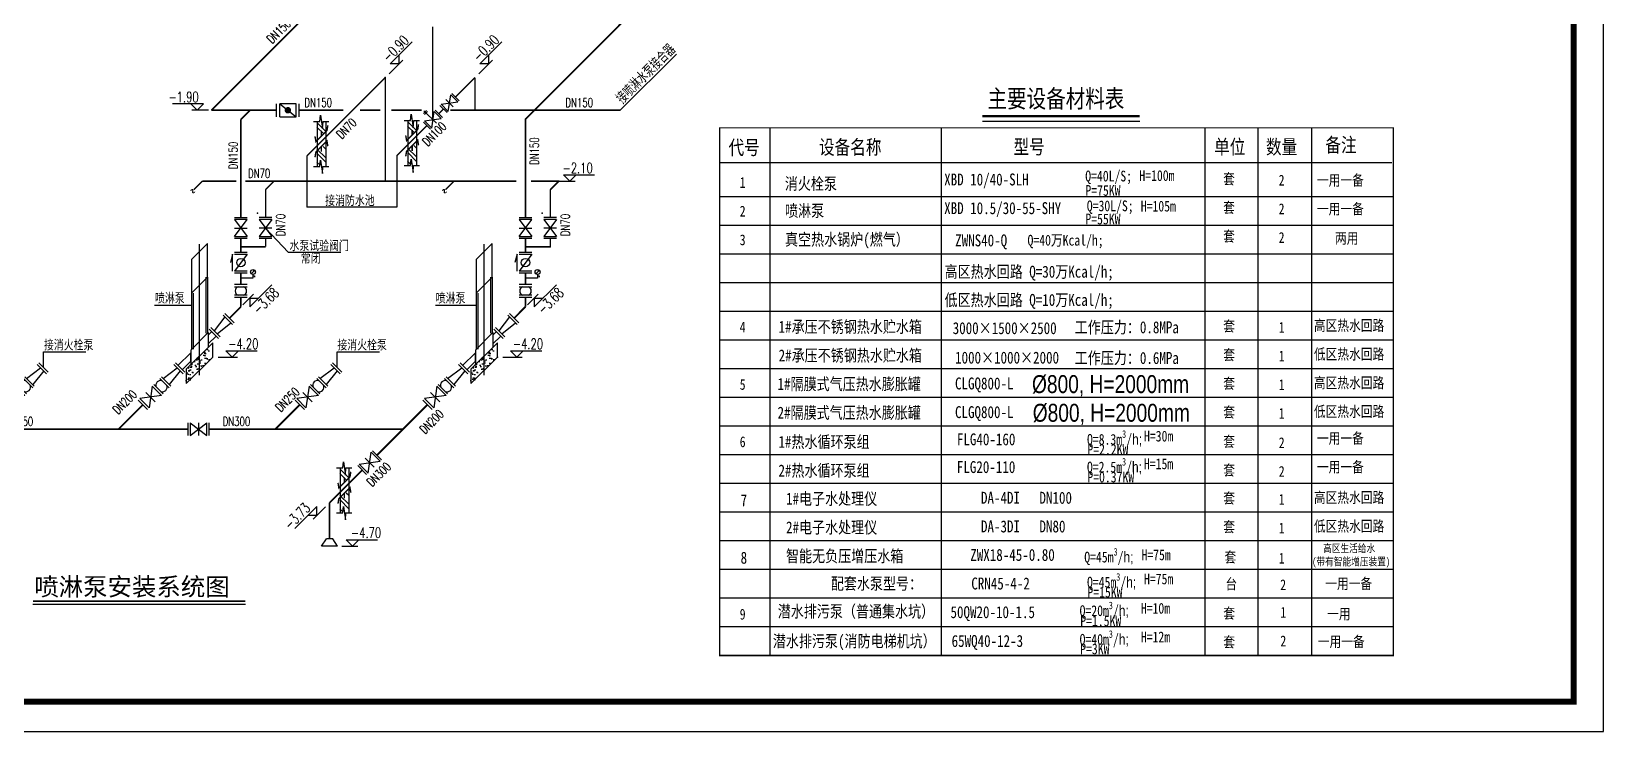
# Model space of a CAD drawing. Extents: x -1920 to 40080, y 2127 to 31827.
# Drawn here: x 13751 to 40080, y 2127 to 13847 of the extents above; entities that cross this region are included whole.
import ezdxf

# ---------------------------------------------------------------- set-up
doc = ezdxf.new("R2010")
doc.units = 0
doc.header["$LTSCALE"] = 1000
for name, pattern in [('ACAD_ISO04W100', [30.5, 24, -3, 0.5, -3]), ('ACAD_ISO05W100', [33, 24, -3, 0, -3, 0, -3]), ('CONTINOUS', [0])]:
    doc.linetypes.add(name, pattern=pattern)
for name, color, linetype in [('0STXT标注', 3, 'Continuous'), ('0SX消火栓', 1, 'ACAD_ISO04W100'), ('0标高', 3, 'Continuous'), ('0管径', 2, 'Continuous'), ('0附件', 2, 'Continuous'), ('CXHS', 6, 'ACAD_ISO04W100'), ('CZP', 30, 'ACAD_ISO05W100'), ('FM', 60, 'Continuous'), ('YT', 3, 'Continuous'), ('建-图框', 4, 'Continuous'), ('普消', 6, 'Continuous'), ('标注', 3, 'Continuous'), ('辅助', 7, 'Continuous')]:
    doc.layers.add(name, color=color, linetype=linetype)
doc.styles.add('BZ', font='romant.shx', dxfattribs={"width": 0.7, "bigfont": 'hztxt.shx'})
doc.styles.add('ROMANT', font='romant.shx', dxfattribs={"width": 0.7, "height": 300})
doc.styles.add('TYDXXD', font='sltxt.shx', dxfattribs={"width": 0.8, "bigfont": 'hztxt.shx'})
doc.styles.add('XJ', font='simhei.ttf', dxfattribs={"width": 0.8})
doc.styles.add('大小相等', font='sltxt.shx', dxfattribs={"width": 0.8, "bigfont": 'hztxt.shx'})
doc.styles.add('黑体', font='simhei.ttf')

# ---------------------------------------------------------------- blocks, each defined once
blk = doc.blocks.new('B5')
at = {"layer": 'FM'}
for p, q in [((-6, -1.5), (-6, 1.5)), ((-5.5, 1.5), (-5.5, -1.5)), ((-5.49, 0.56), (-1.5, 1)), ((-1.5, -1.5), (-1.5, 1.5)), ((-1, 1.5), (-1, -1.5)), ((1, -1.5), (1, 1.5)), ((1.5, -1.5), (1.5, 1.5)), ((1.5, 1.5), (5.5, -1.5)), ((1.5, -1.5), (5.5, 1.5)), ((5.5, 1.5), (5.5, -1.5)), ((6, -1.5), (6, 1.5)), ((-1.5, -1), (-5.49, -0.44))]:
    blk.add_line(p, q, dxfattribs=at)
for centre, start, end in [((0, 0.31), 18.9005, 161.0974), ((0, -0.31), 198.9005, 341.0974)]:
    blk.add_arc(centre, 1.06, start, end, dxfattribs=at)
blk = doc.blocks.new('A$C701E7569')
at = {"layer": '辅助', "color": 9}
for p, q in [((0, 697), (86, 697)), ((47, 697), (47, 93)), ((164, 563), (47, 680)), ((86, 697), (93, 780)), ((93, 780), (120, 601)), ((120, 601), (127, 697)), ((127, 697), (204, 697)), ((165, 697), (165, 96)), ((136, 532), (46, 622)), ((148, 544), (64, 461)), ((164, 210), (46, 328)), ((165, 150), (47, 268)), ((148, 403), (64, 319)), ((164, 328), (130, 361)), ((0, 96), (86, 96)), ((87, 110), (46, 151)), ((86, 96), (93, 179)), ((93, 179), (119, 0)), ((119, 0), (126, 96)), ((126, 96), (204, 96))]:
    blk.add_line(p, q, dxfattribs=at)
at = {"layer": '辅助', "const_width": 19}
for points in [[(20, 497), (32, 428), (180, 576), (192, 645)], [(20, 218), (32, 287), (180, 435), (192, 366)], [(106, 502), (106, 572)], [(106, 291), (106, 361)]]:
    blk.add_lwpolyline(points, dxfattribs=at)

msp = doc.modelspace()

# ---------------------------------------------------------------- hatches: boundary and pattern name
at = {"layer": 'YT'}
h = msp.add_hatch(dxfattribs=at)
h.set_pattern_fill('AR-CONC', color=9, scale=24, style=0)
h.set_pattern_definition([(50, (-269369.97, -469076), (172.142444, -15.060512), [18, -198]), (355, (-269369.97, -469076), (-33.30032, 180.52611), [14.4, -158.4]), (100.4514, (-269355.62, -469077.26), (138.84225, 165.46549), [15.297646, -168.274107]), (46.1842, (-269369.97, -469028), (256.13785, -39.72456), [27, -297]), (96.6356, (-269348.62, -469031.31), (224.31905, 233.78829), [22.94647, -252.41112]), (351.1842, (-269369.97, -469028), (224.31887, 233.78846), [21.6, -237.6]), (21, (-269345.97, -469040), (143.257693, -96.628534), [18, -198]), (326, (-269345.97, -469040), (58.39568, 174.03601), [14.4, -158.4]), (71.4514, (-269334.03, -469048.06), (201.65343, 77.40732), [15.297646, -168.274107]), (37.5, (-269369.97, -469076.004), (2.918365, 79.894525), [0, -156.48, 0, -160.8, 0, -159]), (7.5, (-269369.97, -469076.004), (63.136689, 94.658811), [0, -91.68, 0, -152.88, 0, -60.6]), (327.5, (-269423.49, -469076.004), (128.117385, -5.413169), [0, -60, 0, -187.2, 0, -248.4]), (317.5, (-269447.49, -469076), (139.96468, 24.025196), [0, -78, 0, -124.32, 0, -176.4])])
h.paths.add_polyline_path([(16344.6, 7954), (16786.8, 8396.1), (16786.8, 8635.8), (16344.6, 8193.7)])
h = msp.add_hatch(dxfattribs=at)
h.set_pattern_fill('AR-CONC', color=9, scale=24, style=0)
h.set_pattern_definition([(50, (-264602.94, -469076), (172.142444, -15.060512), [18, -198]), (355, (-264602.94, -469076), (-33.30032, 180.52611), [14.4, -158.4]), (100.4514, (-264588.59, -469077.26), (138.84225, 165.46549), [15.297646, -168.274107]), (46.1842, (-264602.94, -469028), (256.13785, -39.72456), [27, -297]), (96.6356, (-264581.6, -469031.31), (224.31905, 233.78829), [22.94647, -252.41112]), (351.1842, (-264602.94, -469028), (224.31887, 233.78846), [21.6, -237.6]), (21, (-264578.94, -469040), (143.257693, -96.628534), [18, -198]), (326, (-264578.94, -469040), (58.39568, 174.03601), [14.4, -158.4]), (71.4514, (-264567, -469048.06), (201.65343, 77.40732), [15.297646, -168.274107]), (37.5, (-264602.935, -469076.004), (2.918365, 79.894525), [0, -156.48, 0, -160.8, 0, -159]), (7.5, (-264602.935, -469076.004), (63.136689, 94.658811), [0, -91.68, 0, -152.88, 0, -60.6]), (327.5, (-264656.455, -469076.004), (128.117385, -5.413169), [0, -60, 0, -187.2, 0, -248.4]), (317.5, (-264680.46, -469076), (139.96468, 24.025196), [0, -78, 0, -124.32, 0, -176.4])])
h.paths.add_polyline_path([(21111.7, 7954), (21553.8, 8396.1), (21553.8, 8635.8), (21111.7, 8193.7)])

# ---------------------------------------------------------------- linework, layer by layer
at = {"color": 0, "linetype": 'ByBlock'}
for p, q in [((26115.8, 12234.1, 0), (26115.8, 3399, 0)), ((28986.7, 12234.1, 0), (28986.7, 3399, 0)), ((29677.1, 12348, 0), (32311.4, 12348, 0)), ((33403.9, 12234.1, 0), (33403.9, 3399, 0)), ((34290.9, 12234.1, 0), (34290.9, 3399, 0)), ((35190.9, 12234.1, 0), (35190.9, 3399, 0)), ((36560.9, 11079, 0), (25275.8, 11079, 0)), ((36560.9, 10599, 0), (25275.8, 10599, 0)), ((36560.9, 10119, 0), (25275.8, 10119, 0)), ((36560.9, 9639, 0), (25275.8, 9639, 0)), ((36560.9, 9639, 0), (25275.8, 9639, 0)), ((36560.9, 9159, 0), (25275.8, 9159, 0)), ((36560.9, 8679, 0), (25275.8, 8679, 0)), ((36560.9, 8199, 0), (25275.8, 8199, 0)), ((36560.9, 7719, 0), (25275.8, 7719, 0)), ((36560.9, 7239, 0), (25275.8, 7239, 0)), ((36560.9, 6759, 0), (25275.8, 6759, 0)), ((36560.9, 6279, 0), (25275.8, 6279, 0)), ((36560.9, 5799, 0), (25275.8, 5799, 0)), ((36560.9, 5319, 0), (25275.8, 5319, 0)), ((36560.9, 4839, 0), (25275.8, 4839, 0)), ((36560.9, 4359, 0), (25275.8, 4359, 0)), ((36560.9, 4359, 0), (25275.8, 4359, 0)), ((36560.9, 4359, 0), (25275.8, 4359, 0)), ((36560.9, 3879, 0), (25275.8, 3879, 0)), ((36560.9, 3879, 0), (25275.8, 3879, 0)), ((36560.9, 3399), (25275.8, 3399, 0)), ((36560.9, 3399), (25275.8, 3399, 0)), ((36560.9, 3399), (25275.8, 3399, 0))]:
    msp.add_line(p, q, dxfattribs=at)
at = {"color": 3, "linetype": 'ByBlock'}
for p, q in [((17152.9, 10733.1, 0), (17364.6, 10733.2, 0)), ((17152.9, 10697.9, 0), (17364.6, 10415.6, 0)), ((17152.9, 10415.6, 0), (17364.6, 10697.9, 0)), ((17364.6, 10697.9, 0), (17152.9, 10697.9, 0)), ((17152.9, 10556.7, 0), (17364.6, 10556.8, 0)), ((21920, 10733.1, 0), (22131.6, 10733.2, 0)), ((21920, 10697.9, 0), (22131.6, 10415.6, 0)), ((21920, 10415.6, 0), (22131.6, 10697.9, 0)), ((22131.6, 10697.9, 0), (21920, 10697.9, 0)), ((21920, 10556.7, 0), (22131.6, 10556.8, 0)), ((17152.9, 10415.6, 0), (17364.6, 10415.6, 0)), ((17364.6, 10380.4, 0), (17152.9, 10380.3, 0)), ((21920, 10415.6, 0), (22131.6, 10415.6, 0)), ((22131.6, 10380.4, 0), (21920, 10380.3, 0)), ((17117.7, 10118.1, 0), (17082.4, 9977, 0)), ((17117.7, 9835.9, 0), (17117.7, 10118.1, 0)), ((17364.6, 10146.9, 0), (17152.9, 10146.9, 0)), ((17152.9, 10118.1, 0), (17364.6, 10118.1, 0)), ((17364.6, 10118.1, 0), (17152.9, 9835.9, 0)), ((21884.7, 10118.1, 0), (21849.4, 9977, 0)), ((21884.7, 9835.9, 0), (21884.7, 10118.1, 0)), ((22131.6, 10146.9, 0), (21920, 10146.9, 0)), ((21920, 10118.1, 0), (22131.6, 10118.1, 0)), ((22131.6, 10118.1, 0), (21920, 9835.9, 0)), ((17364.6, 9835.9, 0), (17152.9, 9835.9, 0)), ((17152.9, 9807.1, 0), (17364.6, 9807.1, 0)), ((17438.4, 9797.5, 0), (17483.4, 9842.5, 0)), ((17461.4, 9778.1, 0), (17461.4, 9718.3, 0)), ((17461.4, 9756.9, 0), (17484.9, 9756.9, 0)), ((17483.4, 9842.5, 0), (17462.2, 9831.9, 0)), ((17484.9, 9756.9, 0), (17484.9, 9733.9, 0)), ((22131.6, 9835.9, 0), (21920, 9835.9, 0)), ((21920, 9807.1, 0), (22131.6, 9807.1, 0)), ((22205.4, 9797.5, 0), (22250.4, 9842.5, 0)), ((22228.5, 9778.1, 0), (22228.5, 9718.3, 0)), ((22228.5, 9756.9, 0), (22251.9, 9756.9, 0)), ((22250.4, 9842.5, 0), (22229.3, 9831.9, 0)), ((22251.9, 9756.9, 0), (22251.9, 9733.9, 0)), ((17364.6, 9609.1, 0), (17152.9, 9609, 0)), ((17152.9, 9573.8, 0), (17364.6, 9573.8, 0)), ((17461.4, 9718.3, 0), (17258.5, 9718.3, 0)), ((22131.6, 9609.1, 0), (21920, 9609, 0)), ((21920, 9573.8, 0), (22131.6, 9573.8, 0)), ((22228.5, 9718.3, 0), (22025.6, 9718.3, 0)), ((17364.6, 9432.5, 0), (17152.9, 9432.5, 0)), ((17152.9, 9397.2, 0), (17364.6, 9397.2, 0)), ((22131.6, 9432.5, 0), (21920, 9432.5, 0)), ((21920, 9397.2, 0), (22131.6, 9397.2, 0))]:
    msp.add_line(p, q, dxfattribs=at)
msp.add_line((13776.6, 4258.1, 0), (17334.8, 4258.1, 0))
at = {"color": 3, "linetype": 'ByBlock', "elevation": 0}
for points, const_width in [([(17412.5, 12528.3), (17258.8, 12374.6)], 25), ([(22177, 12531.2), (22020.4, 12374.6)], 25), ([(22025.8, 9609), (22025.8, 9807.1)], 30), ([(21833.3, 9046.4), (22025.8, 9239)], 30), ([(22025.8, 9239), (22025.8, 9397.2)], 30)]:
    msp.add_lwpolyline(points, dxfattribs=dict(at, const_width=const_width))
at = {"color": 3, "linetype": 'ByBlock', "extrusion": (-1.4405e-10, -1.09487e-09, 1), "elevation": 0}
for points, const_width in [([(22025.8, 10733.2), (22025.8, 12380)], 25), ([(17258.8, 10733.2), (17258.8, 12374.6)], 25), ([(17258.8, 10146.9), (17258.8, 10380.4)], 30), ([(22025.8, 10146.9), (22025.8, 10380.4)], 30), ([(17258.8, 9609), (17258.8, 9807.1)], 30), ([(22025.8, 9609), (22025.8, 9807.1)], 30)]:
    msp.add_lwpolyline(points, dxfattribs=dict(at, const_width=const_width))
at = {"color": 0, "linetype": 'ByBlock', "extrusion": (-1.4405e-10, -1.09487e-09, 1), "elevation": 0}
for points, const_width in [([(29677.1, 12428.8), (32311.4, 12428.8)], 36), ([(25275.8, 11649), (36537.1, 11649)], 24)]:
    msp.add_lwpolyline(points, dxfattribs=dict(at, const_width=const_width))
msp.add_lwpolyline([(36560.9, 3399, 24, 24, 0), (36560.9, 12234.1, 18, 18, 0), (25275.8, 12234.1, 24, 24, 0), (25275.8, 3399, 24, 24, 0), (36560.9, 3399, 24, 24, 0)], format="xyseb", close=True, dxfattribs=at)
at = {"color": 3, "linetype": 'ByBlock', "const_width": 30}
for points in [[(17258.8, 9609), (17258.8, 9807.1)], [(17066.3, 9046.4), (17258.8, 9239)], [(17258.8, 9239), (17258.8, 9397.2)]]:
    msp.add_lwpolyline(points, dxfattribs=at)
at = {"const_width": 30, "elevation": 0}
msp.add_lwpolyline([(13776.6, 4308.1), (17334.8, 4308.1)], dxfattribs=at)
at = {"color": 3, "linetype": 'ByBlock'}
for centre, radius in [((17258.8, 9977, 0), 70.6), ((22025.8, 9977, 0), 70.6), ((17461.4, 9820.4, 0), 42.3), ((22228.5, 9820.4, 0), 42.3)]:
    msp.add_circle(centre, radius, dxfattribs=at)
for centre, start, end in [((17236.8, 9503, 0), 108.90235, 251.09924), ((17280.7, 9503, 0), 288.90235, 71.09924), ((22003.8, 9503, 0), 108.90235, 251.09924), ((22047.8, 9503, 0), 288.90235, 71.09924)]:
    msp.add_arc(centre, 74.6, start, end, dxfattribs=at)
at = {"layer": '0SX消火栓', "linetype": 'CONTINOUS', "const_width": 30, "elevation": 0}
for points in [[(26065.4, 16419.6), (22174.1, 12528.3)], [(20382.9, 7597.1), (19973.8, 7188)], [(19973.8, 7188), (19538.8, 6753)], [(19289.4, 6503.5), (18742.9, 5957.1)], [(18742.9, 5957.1), (18742.9, 5351.8)]]:
    msp.add_lwpolyline(points, dxfattribs=at)
at = {"layer": '0SX消火栓', "linetype": 'CONTINOUS', "const_width": 30}
for points in [[(19963.2, 15726.7), (16764.8, 12528.3)], [(16764.8, 12528.3), (17855.7, 12528.3)], [(18236.7, 12528.3), (18975.8, 12528.3)], [(19254.5, 12528.3), (19591.7, 12528.3)], [(19778.4, 12528.3), (20288.9, 12528.3)], [(20768.6, 12528.3), (23612.9, 12528.3)], [(15615.9, 7597.1), (15206.8, 7188)], [(18244.6, 7597.1), (17835.4, 7188)], [(12920.1, 7188), (16371.2, 7188)], [(16724, 7188), (19973.8, 7188)]]:
    msp.add_lwpolyline(points, dxfattribs=at)
at = {"layer": '0标高', "color": 2, "linetype": 'Continuous'}
for p, q in [((19758.5, 13306.3, 0), (20127.9, 13675.7, 0)), ((19907.5, 13306.3, 0), (19907.5, 13455.3, 0)), ((21261.6, 13306.3, 0), (21631, 13675.7, 0)), ((21410.6, 13306.3, 0), (21410.6, 13455.3, 0)), ((19907.5, 13306.3, 0), (19758.5, 13306.3, 0)), ((21410.6, 13306.3, 0), (21261.6, 13306.3, 0)), ((16633.6, 12634.7), (16111.2, 12634.7)), ((16528.2, 12529.4), (16422.9, 12634.7)), ((16528.2, 12529.4), (16633.6, 12634.7)), ((22766.6, 11340.9, 0), (22661.3, 11446.3, 0)), ((22661.3, 11446.3, 0), (23183.6, 11446.3, 0)), ((22766.6, 11340.9, 0), (22872, 11446.3, 0)), ((17406.1, 9235.8), (17775.4, 9605.1)), ((22173.1, 9235.8, 0), (22542.5, 9605.1, 0)), ((17406.1, 9384.7), (17555, 9384.7)), ((17406.1, 9384.7), (17406.1, 9235.8)), ((22173.1, 9384.7, 0), (22322.1, 9384.7, 0)), ((22173.1, 9384.7, 0), (22173.1, 9235.8, 0)), ((17113.6, 8396.1), (17008.2, 8501.5)), ((17008.2, 8501.5), (17530.6, 8501.5)), ((17113.6, 8396.1), (17218.9, 8501.5)), ((21880.6, 8396.1, 0), (21775.2, 8501.5, 0)), ((21775.2, 8501.5, 0), (22297.6, 8501.5, 0)), ((21880.6, 8396.1, 0), (21985.9, 8501.5, 0)), ((18529.5, 5894.1, 0), (18160.1, 5524.8, 0)), ((18529.5, 5745.2, 0), (18529.5, 5894.1, 0)), ((18529.5, 5745.2, 0), (18380.5, 5745.2, 0)), ((19126.8, 5230.9, 0), (19021.4, 5336.3, 0)), ((19021.4, 5336.3, 0), (19543.8, 5336.3, 0)), ((19126.8, 5230.9, 0), (19232.1, 5336.3, 0))]:
    msp.add_line(p, q, dxfattribs=at)
at = {"layer": '0标高', "color": 9}
for p, q in [((19741, 13138.3, 0), (19972, 13369.4, 0)), ((21244.1, 13138.3, 0), (21475.1, 13369.4, 0)), ((16715.4, 12528.3), (16438, 12528.3)), ((22530, 11339.9, 0), (22856.8, 11339.9, 0)), ((17291.6, 9271.8), (17469.1, 9449.3)), ((22058.6, 9271.8, 0), (22236.1, 9449.3, 0)), ((16877, 8395.1), (17203.7, 8395.1)), ((21644, 8395.1, 0), (21970.8, 8395.1, 0)), ((18676.8, 5890.9, 0), (18466.5, 5680.6, 0)), ((18947.8, 5229.9, 0), (19217, 5229.9, 0))]:
    msp.add_line(p, q, dxfattribs=at)
for p in [(19676.4, 13075.3, 0), (19676.4, 13075.3, 0), (22582.1, 11339.9, 0), (22439.8, 10241.9, 0), (21553.8, 8396.1, 0)]:
    msp.add_point(p, dxfattribs=at)
at = {"layer": '0管径', "color": 9}
for p in [(17534.8, 10804.8, 0), (22301.8, 10804.8, 0)]:
    msp.add_point(p, dxfattribs=at)
at = {"layer": '0附件', "color": 60, "linetype": 'ByBlock'}
for p, q in [((20612.6, 12628.1, 0), (20892, 12668, 0)), ((20691.4, 12709, 0), (20812.2, 12588.2, 0)), ((20732.4, 12508.4, 0), (20772.3, 12787.8, 0)), ((20892, 12668, 0), (20772.3, 12787.8, 0)), ((20792.2, 12807.7, 0), (20912, 12688, 0)), ((20317.1, 12475.4, 0), (20368.6, 12526.8, 0)), ((20323.5, 12520.2, 0), (20533.8, 12309.8, 0)), ((20334.2, 12349.7, 0), (20613.7, 12389.7, 0)), ((20334.8, 12457.7, 0), (20386.2, 12509.1, 0)), ((20454, 12230, 0), (20493.9, 12509.4, 0)), ((20613.7, 12389.7, 0), (20493.9, 12509.4, 0)), ((20513.9, 12529.4, 0), (20633.6, 12409.6, 0)), ((20592.7, 12608.2, 0), (20712.4, 12488.4, 0)), ((20612.6, 12628.1, 0), (20732.4, 12508.4, 0)), ((20314.3, 12329.8, 0), (20434, 12210, 0)), ((20334.2, 12349.7, 0), (20454, 12230, 0)), ((16371.2, 7293.8), (16371.2, 7082.1)), ((16406.5, 7293.8), (16406.5, 7082.1)), ((16406.5, 7082.1), (16688.7, 7293.8)), ((16406.5, 7293.8), (16688.7, 7082.1)), ((16547.6, 7293.8), (16547.6, 7082.1)), ((16688.7, 7082.1), (16688.7, 7293.8)), ((16724, 7293.8), (16724, 7082.1)), ((19239.5, 6603.3, 0), (19588.7, 6653.2, 0)), ((19239.5, 6603.3, 0), (19389.2, 6453.6, 0)), ((19339.3, 6703.1, 0), (19488.9, 6553.4, 0)), ((19389.2, 6453.6, 0), (19439.1, 6802.9, 0)), ((19588.7, 6653.2, 0), (19439.1, 6802.9, 0)), ((19464, 6827.8, 0), (19613.7, 6678.2, 0)), ((19214.5, 6578.4, 0), (19364.2, 6428.7, 0))]:
    msp.add_line(p, q, dxfattribs=at)
at = {"layer": '0附件', "color": 60}
for p, q in [((17855.7, 12419.4, 0), (17855.7, 12637.2, 0)), ((17910.1, 12419.4, 0), (17910.1, 12637.2, 0)), ((18182.3, 12637.2, 0), (17910.1, 12637.2, 0)), ((17910.1, 12637.2, 0), (18182.3, 12419.4, 0)), ((17910.1, 12419.4, 0), (18182.3, 12419.4, 0)), ((18182.3, 12419.4, 0), (18182.3, 12637.2, 0)), ((18236.7, 12419.4, 0), (18236.7, 12637.2, 0))]:
    msp.add_line(p, q, dxfattribs=at)
at = {"layer": '0附件', "color": 60, "extrusion": (1.4405e-10, 1.09487e-09, 1), "const_width": 54.4, "elevation": 0}
msp.add_lwpolyline([(18019, 12528.3, -1), (18073.4, 12528.3, -1)], format="xyb", close=True, dxfattribs=at)
at = {"layer": 'CXHS', "color": 4, "linetype": 'ByBlock'}
for p, q in [((17778.6, 10733.1, 0), (17566.9, 10733.1, 0)), ((17778.6, 10697.8, 0), (17566.9, 10697.8, 0)), ((17566.9, 10697.8, 0), (17778.6, 10415.6, 0)), ((17778.6, 10697.8, 0), (17566.9, 10415.6, 0)), ((17778.6, 10556.7, 0), (17566.9, 10556.7, 0)), ((22545.6, 10697.8, 0), (22333.9, 10415.6, 0)), ((22545.6, 10733.1, 0), (22334, 10733.1, 0)), ((22545.6, 10697.8, 0), (22334, 10697.8, 0)), ((22334, 10697.8, 0), (22545.6, 10415.6, 0)), ((22545.6, 10556.7, 0), (22334, 10556.7, 0)), ((17566.9, 10415.6, 0), (17778.6, 10415.6, 0)), ((17778.6, 10380.3, 0), (17566.9, 10380.3, 0)), ((22333.9, 10415.6, 0), (22545.6, 10415.6, 0)), ((22545.6, 10380.3, 0), (22333.9, 10380.3, 0))]:
    msp.add_line(p, q, dxfattribs=at)
at = {"layer": 'CXHS', "color": 4, "linetype": 'ByBlock', "const_width": 25, "elevation": 0}
for points in [[(19676.4, 13075.3), (18364.8, 11763.7)], [(21179.5, 13075.3), (20852.1, 12747.9)], [(20652.5, 12548.3), (20573.7, 12469.5)], [(20374.2, 12269.9), (19867.9, 11763.7)], [(16612.5, 11340.9), (16470.2, 11198.6)], [(17812, 11340.2), (17669.7, 11197.9)], [(20826.4, 11340.9), (20684.1, 11198.6)], [(22582.1, 11339.9), (22439.8, 11197.6)]]:
    msp.add_lwpolyline(points, dxfattribs=at)
at = {"layer": 'CXHS', "color": 4, "linetype": 'ByBlock', "extrusion": (-1.4405e-10, -1.09487e-09, 1), "const_width": 25, "elevation": 0}
for points in [[(19676.4, 11340.9), (19676.4, 13075.3)], [(21179.5, 12528.3), (21179.5, 13075.3)], [(17185, 11340.9), (16612.5, 11340.9)], [(21869.2, 11340.9), (17332.3, 11340.9)], [(22582.1, 11339.9), (22118.2, 11339.9)]]:
    msp.add_lwpolyline(points, dxfattribs=at)
at = {"layer": 'CXHS', "color": 4, "linetype": 'ByBlock', "extrusion": (1.43973e-10, -1.09488e-09, 1), "const_width": 25, "elevation": 0}
for points in [[(17672.8, 10733.1), (17672.8, 11200.9)], [(22439.8, 10733.1), (22439.8, 11197.6)], [(17672.7, 10241.9), (17672.8, 10380.3)], [(22439.8, 10241.9), (22439.8, 10380.3)], [(17258.8, 10241.9), (17672.7, 10241.9)], [(22025.8, 10241.9), (22439.8, 10241.9)]]:
    msp.add_lwpolyline(points, dxfattribs=at)
at = {"layer": 'CZP', "color": 60, "linetype": 'ByBlock'}
for p, q in [((15668.4, 7804.5), (15824.3, 7648.6)), ((18297, 7804.5), (18453, 7648.6)), ((20435.4, 7804.5, 0), (20591.3, 7648.6, 0))]:
    msp.add_line(p, q, dxfattribs=at)
at = {"layer": 'FM'}
for p, q in [((16988.3, 9072.4), (16810.3, 8835.9)), ((16862.3, 8783.9), (17092.2, 8968.5)), ((16962.3, 9098.4), (17118.2, 8942.5)), ((17144.2, 8968.5), (16988.3, 9124.4)), ((21755.3, 9072.4, 0), (21577.3, 8835.9, 0)), ((21629.3, 8783.9, 0), (21859.3, 8968.5, 0)), ((21729.3, 9098.4, 0), (21885.3, 8942.5, 0)), ((21911.2, 8968.5, 0), (21755.3, 9124.4, 0)), ((16728.4, 8864.5), (16884.3, 8708.6)), ((16910.3, 8734.6), (16754.4, 8890.5)), ((21495.5, 8864.5, 0), (21651.4, 8708.6, 0)), ((21677.4, 8734.6, 0), (21521.5, 8890.5, 0))]:
    msp.add_line(p, q, dxfattribs=at)
at = {"layer": 'YT', "color": 9}
for p, q in [((16699.4, 10298.5), (16432, 10031.2)), ((16565.7, 8094.9), (16565.7, 10287.5)), ((16699.4, 9731.9), (16699.4, 10298.5)), ((21466.4, 10298.5, 0), (21199.1, 10031.2, 0)), ((21332.7, 8094.9, 0), (21332.7, 10287.5, 0)), ((21466.4, 9731.9, 0), (21466.4, 10298.5, 0)), ((16432, 10031.2), (16432, 9464.6)), ((21199.1, 10031.2, 0), (21199.1, 9464.6, 0)), ((16432, 9464.6), (16699.4, 9731.9)), ((16670.3, 9731.9), (16670.3, 8794.8)), ((16699.4, 9731.9), (16699.4, 8794.8)), ((21199.1, 9464.6, 0), (21466.4, 9731.9, 0)), ((21437.3, 9731.9, 0), (21437.3, 8794.8, 0)), ((21466.4, 9731.9, 0), (21466.4, 8794.8, 0)), ((16432, 9464.6), (16432, 8527.5)), ((16461.1, 9464.6), (16461.1, 8527.5)), ((21199.1, 9464.6, 0), (21199.1, 8527.5, 0)), ((21228.1, 9464.6, 0), (21228.1, 8527.5, 0)), ((16713.4, 8808.8), (16418.1, 8513.5)), ((16770.6, 8822.3), (16713.4, 8765.1)), ((16713.4, 8808.8), (16713.4, 8562.4)), ((16713.4, 8765.1), (16713.4, 8618)), ((16713.4, 8618), (16844.1, 8748.8)), ((21480.4, 8808.8, 0), (21185.1, 8513.5, 0)), ((21537.7, 8822.3, 0), (21480.4, 8765.1, 0)), ((21480.4, 8808.8, 0), (21480.4, 8562.4, 0)), ((21480.4, 8765.1, 0), (21480.4, 8618, 0)), ((21480.4, 8618, 0), (21611.2, 8748.8, 0)), ((16418.1, 8469.8), (16204.4, 8256.1)), ((16786.8, 8635.8), (16344.6, 8193.7)), ((16418.1, 8513.5), (16418.1, 8267.1)), ((16418.1, 8326.7), (16418.1, 8469.8)), ((16786.8, 8396.1), (16786.8, 8635.8)), ((21185.1, 8469.8, 0), (20971.4, 8256.1, 0)), ((21553.8, 8635.8, 0), (21111.7, 8193.7, 0)), ((21185.1, 8513.5, 0), (21185.1, 8267.1, 0)), ((21185.1, 8326.7, 0), (21185.1, 8469.8, 0)), ((21553.8, 8396.1, 0), (21553.8, 8635.8, 0)), ((16275.9, 8184.6), (16418.1, 8326.7)), ((16344.6, 7954), (16786.8, 8396.1)), ((16344.6, 8193.7), (16344.6, 7954)), ((21042.9, 8184.6, 0), (21185.1, 8326.7, 0)), ((21111.7, 7954, 0), (21553.8, 8396.1, 0)), ((21111.7, 8193.7, 0), (21111.7, 7954, 0))]:
    msp.add_line(p, q, dxfattribs=at)
at = {"layer": '建-图框'}
msp.add_lwpolyline([(-1919.5, 2127.2), (40080.5, 2127.2), (40080.5, 31827.2), (-1919.5, 31827.2)], close=True, dxfattribs=at)
at = {"layer": '建-图框', "const_width": 100}
msp.add_lwpolyline([(580.5, 2627.2), (39580.5, 2627.2), (39580.5, 31327.2), (580.5, 31327.2)], close=True, dxfattribs=at)
at = {"layer": '普消', "color": 9}
for p, q in [((20474, 12369.7, 0), (20474, 13925.9, 0)), ((23612.9, 12528.3), (24551.6, 13467, 0)), ((18364.8, 11763.7, 0), (18364.8, 10903.2, 0)), ((19867.9, 11763.7, 0), (19867.9, 10903.2, 0)), ((19867.9, 10903.2, 0), (18364.8, 10903.2, 0)), ((17672.8, 10556.7, 0), (18056, 10148.2)), ((18933.1, 10148.2), (18056, 10148.2)), ((15813.6, 9266.6, 0), (16432, 9266.6)), ((20515.8, 9266.6, 0), (21199.1, 9266.6, 0)), ((13953.5, 8481.9), (14664, 8481.9, 0)), ((13953.5, 8220.3), (13953.5, 8481.9)), ((18868.3, 8220.8), (18868.3, 8482.4)), ((18868.3, 8481.9), (19578.9, 8481.9, 0))]:
    msp.add_line(p, q, dxfattribs=at)
at = {"layer": '标注', "color": 9}
for p, q in [((18609.6, 5229.9, 0), (18689.9, 5351.8, 0)), ((18796, 5351.8, 0), (18689.9, 5351.8, 0)), ((18876.3, 5229.9, 0), (18796, 5351.8, 0)), ((18876.3, 5229.9, 0), (18609.6, 5229.9, 0))]:
    msp.add_line(p, q, dxfattribs=at)

# ---------------------------------------------------------------- block references
at = {"layer": 'CZP', "color": 60, "linetype": 'ByBlock', "xscale": 73.50000000053498, "yscale": 73.5, "zscale": 73.49999999976716, "rotation": 225.0008019372347}
for p in [(13641.6, 7908.5), (15928.3, 7908.5), (18556.9, 7908.5), (20695.3, 7908.5, 0)]:
    msp.add_blockref('B5', p, dxfattribs=at)
at = {"layer": '标注', "xscale": 1.25, "yscale": 1.25, "zscale": 1.25}
for p in [(18475.1, 11469.2, 0), (19994.1, 11485, 0), (18859.9, 5669.3, 0)]:
    msp.add_blockref('A$C701E7569', p, dxfattribs=at)

# ---------------------------------------------------------------- texts
at = {"color": 0, "linetype": 'ByBlock', "width": 0.8}
for s, height, style, p in [('主要设备材料表', 300, 'XJ', (29763.4, 12572.4, 0)), ('代号', 240, 'XJ', (25425.6, 11784.8, 0)), ('设备名称', 240, 'XJ', (26940.1, 11790.5, 0)), ('型号', 240, 'XJ', (30198.7, 11796.1, 0)), ('单位', 240, 'XJ', (33557.5, 11796.1, 0)), ('数量', 240, 'XJ', (34427.1, 11796.1, 0)), ('备注', 240, 'XJ', (35422, 11828, 0)), ('1', 180, 'XJ', (25613.2, 11229.4, 0)), ('消火栓泵', 200, 'XJ', (26368.2, 11199.2, 0)), ('XBD 10/40-SLH', 200, 'XJ', (29037.2, 11269.2, 0)), ('Q=40L/S;', 180, 'XJ', (31400, 11336.9, 0)), ('H=100m', 180, 'XJ', (32306.4, 11345.1, 0)), ('套', 180, 'XJ', (33709.1, 11287.6, 0)), ('2', 180, 'XJ', (34639.3, 11268.1, 0)), ('一用一备', 180, 'XJ', (35279.7, 11266.7, 0)), ('P=75KW', 180, 'XJ', (31402.5, 11095.7, 0)), ('2', 180, 'XJ', (25613.2, 10749.4, 0)), ('喷淋泵', 200, 'XJ', (26372.5, 10745, 0)), ('XBD 10.5/30-55-SHY', 200, 'XJ', (29037.2, 10789.4, 0)), ('P=55KW', 180, 'XJ', (31402.5, 10618.2, 0)), ('Q=30L/S;', 180, 'XJ', (31426.5, 10837.6, 0)), ('H=105m', 180, 'XJ', (32330, 10832.9, 0)), ('套', 180, 'XJ', (33709.1, 10808, 0)), ('2', 180, 'XJ', (34639.3, 10788.1, 0)), ('一用一备', 180, 'XJ', (35279.7, 10786.7, 0)), ('套', 180, 'XJ', (33709.1, 10328, 0)), ('3', 180, 'XJ', (25613.2, 10269.4, 0)), ('真空热水锅炉(燃气）', 200, 'XJ', (26372.5, 10265, 0)), ('ZWNS40-Q ', 200, 'XJ', (29221.5, 10249.4, 0)), ('Q=40万Kcal/h;', 180, 'XJ', (30433.6, 10262.3, 0)), ('2', 180, 'XJ', (34639.3, 10308.1, 0)), ('两用', 180, 'XJ', (35583.2, 10295.2, 0)), ('高区热水回路 Q=30万Kcal/h;', 200, 'XJ', (29044.1, 9725.8, 0)), ('低区热水回路 Q=10万Kcal/h;', 200, 'XJ', (29044.1, 9252.8, 0)), ('4', 180, 'XJ', (25613.2, 8807.9, 0)), ('1#承压不锈钢热水贮水箱', 200, 'XJ', (26264.5, 8803.5, 0)), ('3000×1500×2500', 200, 'XJ', (29179.8, 8780.4, 0)), ('工作压力：0.8MPa', 200, 'XJ', (31223.6, 8794.9, 0)), ('套', 180, 'XJ', (33710.5, 8824.3, 0)), ('1', 180, 'XJ', (34640.8, 8804.8, 0)), ('高区热水回路', 180, 'XJ', (35228.9, 8835.8, 0)), ('2#承压不锈钢热水贮水箱', 200, 'XJ', (26264.8, 8323.5, 0)), ('1000×1000×2000', 200, 'XJ', (29219.8, 8287.1, 0)), ('工作压力：0.6MPa', 200, 'XJ', (31223.6, 8281.3, 0)), ('套', 180, 'XJ', (33710.8, 8344.3, 0)), ('1', 180, 'XJ', (34641.1, 8324.8, 0)), ('低区热水回路', 180, 'XJ', (35229.2, 8355.8, 0)), ('5', 180, 'XJ', (25613.2, 7847.9, 0)), ('1#隔膜式气压热水膨胀罐', 200, 'XJ', (26246.8, 7845.9, 0)), ('CLGQ800-L', 200, 'XJ', (29218.6, 7854.8, 0)), ('%%c800, H=2000mm', 300, '大小相等', (30508.1, 7793.8, 0)), ('套', 180, 'XJ', (33710.5, 7864.3, 0)), ('1', 180, 'XJ', (34640.8, 7844.8, 0)), ('高区热水回路', 180, 'XJ', (35228.9, 7875.8, 0)), ('2#隔膜式气压热水膨胀罐', 200, 'XJ', (26246.8, 7365.9, 0)), ('CLGQ800-L', 200, 'XJ', (29218.6, 7374.8, 0)), ('%%c800, H=2000mm', 300, '大小相等', (30520.3, 7313.8, 0)), ('套', 180, 'XJ', (33710.8, 7384.3, 0)), ('1', 180, 'XJ', (34641.1, 7364.8, 0)), ('低区热水回路', 180, 'XJ', (35229.2, 7395.8, 0)), ('FLG40-160', 200, 'XJ', (29250.3, 6919.1, 0)), ('H=30m', 180, 'XJ', (32384.1, 6982.9, -7928628.7)), ('一用一备', 180, 'XJ', (35279.7, 6946.7, 0)), ('6', 180, 'XJ', (25613.2, 6887.9, 0)), ('1#热水循环泵组', 200, 'XJ', (26262.3, 6876.8, 0)), ('P=2.2KW', 180, 'XJ', (31436.1, 6762, 0)), ('套', 180, 'XJ', (33710.5, 6892.1, 0)), ('2', 180, 'XJ', (34640.8, 6872.6, 0)), ('2#热水循环泵组', 200, 'XJ', (26262.3, 6396.8, 0)), ('FLG20-110', 200, 'XJ', (29249.3, 6455.4, 0)), ('H=15m', 180, 'XJ', (32383.1, 6519.2, -7928628.7)), ('套', 180, 'XJ', (33710.8, 6412.1, 0)), ('一用一备', 180, 'XJ', (35279.7, 6466.7, 0)), ('P=0.37KW', 180, 'XJ', (31435.1, 6298.3, 0)), ('2', 180, 'XJ', (34641.1, 6392.6, 0)), ('7', 200, 'XJ', (25627.9, 5896.9, 0)), ('1#电子水处理仪', 200, 'XJ', (26388.7, 5925.1, 0)), ('DA-4DI   DN100', 200, 'XJ', (29653.7, 5940.8, 0)), ('套', 180, 'XJ', (33710.5, 5944.3, 0)), ('1', 180, 'XJ', (34640.8, 5924.8, 0)), ('高区热水回路', 180, 'XJ', (35228.9, 5955.8, 0)), ('2#电子水处理仪', 200, 'XJ', (26388.7, 5445.1, 0)), ('DA-3DI   DN80', 200, 'XJ', (29653.7, 5460.8, 0)), ('套', 180, 'XJ', (33710.8, 5464.3, 0)), ('1', 180, 'XJ', (34641.1, 5444.8, 0)), ('低区热水回路', 180, 'XJ', (35229.2, 5475.8, 0)), ('高区生活给水', 130, 'XJ', (35382.5, 5129.1, 0)), ('8', 200, 'XJ', (25627.9, 4936.9, 0)), ('智能无负压增压水箱', 200, 'XJ', (26388.7, 4965.1, 0)), ('ZWX18-45-0.80', 200, 'XJ', (29474.5, 4984.4, 0)), ('H=75m', 180, 'XJ', (32341.7, 4995.1, -7928628.7)), ('套', 180, 'XJ', (33731.8, 4955.4, 0)), ('1', 180, 'XJ', (34642.4, 4940, 0)), ('(带有智能增压装置)', 130, 'XJ', (35200.1, 4906.1, 0)), ('H=75m', 180, 'XJ', (32384.1, 4592.3, -7928628.7)), ('配套水泵型号：', 200, 'XJ', (27139.2, 4504.7, 6342900.3)), ('CRN45-4-2', 200, 'XJ', (29491.6, 4505.9, 0)), ('P=15KW', 180, 'XJ', (31436.1, 4371.3, 0)), ('台', 180, 'XJ', (33747.9, 4507.5, 0)), ('2', 180, 'XJ', (34665.5, 4494, 0)), ('一用一备', 180, 'XJ', (35419.6, 4514.5, 0)), ('潜水排污泵（普通集水坑）', 200, 'XJ', (26249.7, 4038.6, 0)), ('50QW20-10-1.5', 200, 'XJ', (29143.1, 4026, 0)), ('H=10m', 180, 'XJ', (32330.8, 4101.2, -7928628.7)), ('套', 180, 'XJ', (33712, 4015.9, 0)), ('9', 180, 'XJ', (25613.2, 4001.5, 0)), ('P=1.5KW', 180, 'XJ', (31317.1, 3891, 0)), ('1', 180, 'XJ', (34667.9, 4034.2, 0)), ('一用', 180, 'XJ', (35450.3, 4007.4, 0)), ('潜水排污泵(消防电梯机坑）', 200, 'XJ', (26167.8, 3541.1, 0)), ('65WQ40-12-3', 200, 'XJ', (29161.7, 3543.7, 0)), ('H=12m', 180, 'XJ', (32330.8, 3621.2, -7928628.7)), ('套', 180, 'XJ', (33712, 3535.9, 0)), ('2', 180, 'XJ', (34667.9, 3554.2, 0)), ('一用一备', 180, 'XJ', (35294.8, 3543.4, 0)), ('P=3KW', 180, 'XJ', (31315.7, 3420.7, 0))]:
    msp.add_text(s, height=height, rotation=359.99999, dxfattribs=dict(at, style=style)).set_placement(p)
at = {"style": '黑体'}
msp.add_text('喷淋泵安装系统图', height=300, dxfattribs=at).set_placement((13797.8, 4402.2, 0))
at = {"color": 0, "linetype": 'ByBlock', "extrusion": (-1.4405e-10, -1.09487e-09, 1), "char_height": 180, "width": 3388.631, "attachment_point": 1, "text_direction": (1, 0, 0), "style": 'XJ'}
for s, insert in [('\\A1;Q=8.3m{\\H0.7x;\\S3^ ;}/{\\fArial|b0|i0|c0|p32;h;}', (31429.4, 7169.9, -7928628.7)), ('\\A1;Q=2.5m{\\H0.7x;\\S3^ ;}/{\\fArial|b0|i0|c0|p32;h;}', (31428.4, 6706.2, -7928628.7)), ('\\A1;Q=45m{\\H0.7x;\\S3^ ;}/{\\fArial|b0|i0|c0|p32;h;}', (31383.6, 5199.1, -7928628.7)), ('\\A1;Q=45m{\\H0.7x;\\S3^ ;}/{\\fArial|b0|i0|c0|p32;h;}', (31429.4, 4779.3, -7928628.7)), ('\\A1;Q=20m{\\H0.7x;\\S3^ ;}/{\\fArial|b0|i0|c0|p32;h;}', (31305.4, 4301.5, -7928628.7)), ('\\A1;Q=40m{\\H0.7x;\\S3^ ;}/{\\fArial|b0|i0|c0|p32;h;}', (31305.4, 3821.5, -7928628.7))]:
    msp.add_mtext(s, dxfattribs=dict(at, insert=insert))
at = {"layer": '0STXT标注', "color": 60, "style": '大小相等', "width": 0.8}
msp.add_text('接喷淋水泵接合器', height=200, rotation=45, dxfattribs=at).set_placement((23656.3, 12615.6, 0))
at = {"layer": '0STXT标注', "color": 60, "style": 'TYDXXD', "width": 0.8}
for s, p in [('接消防水池', (18670.6, 10923.9, 0)), ('水泵试验阀门', (18072.3, 10168.8, 0)), ('常闭', (18261.3, 9957.7)), ('喷淋泵', (15820.2, 9291.2, 0)), ('喷淋泵', (20522.4, 9291.2, 0)), ('接消火栓泵', (13960, 8506.4, 0)), ('接消火栓泵', (18874.8, 8506.4, 0))]:
    msp.add_text(s, height=180, dxfattribs=at).set_placement(p)
at = {"layer": '0标高', "color": 2, "linetype": 'Continuous', "style": 'ROMANT', "width": 0.7}
for s, p in [('-0.90', (19732, 13320.4, 0)), ('-0.90', (21243.2, 13328.4, 0)), ('-3.68', (17558.3, 9094.7)), ('-3.68', (22325.4, 9094.7, 0)), ('-3.73', (18081.4, 5491.9, 0))]:
    msp.add_text(s, height=175, rotation=45, dxfattribs=at).set_placement(p)
for s, p in [('-1.90', (16047.5, 12663.4)), ('-2.10', (22647.5, 11474.9, 0)), ('-4.20', (17047.9, 8530.1)), ('-4.20', (21814.9, 8530.1, 0)), ('-4.70', (19103.5, 5368.7, 0))]:
    msp.add_text(s, height=175, dxfattribs=at).set_placement(p)
at = {"layer": '0管径', "color": 3, "linetype": 'Continuous', "style": 'ROMANT', "width": 0.7}
for s, rotation, p in [('DN150', 44.99999, (17782.7, 13633, 0)), ('DN150', 359.99999, (18321.9, 12582.1, 0)), ('DN150', 359.99999, (22693.8, 12582.1, 0)), ('DN70', 44.99999, (18946.2, 12039.1, 0)), ('DN100', 44.99999, (20386.8, 11913.2, 0)), ('DN150', 89.99999, (17204.6, 11538.3, 0)), ('DN150', 89.99999, (22248.3, 11611.3, 0)), ('DN200', 44.99999, (15203.7, 7426.2, 0)), ('DN250', 44.99999, (17928.5, 7469.1, 0)), ('DN250', 359.99999, (13316.8, 7243.5, 0)), ('DN300', 359.99999, (16952.6, 7243.5, 0)), ('DN200', 44.99999, (20341, 7098.7, 0)), ('DN300', 44.99999, (19458.2, 6216.3, 0))]:
    msp.add_text(s, height=150, rotation=rotation, dxfattribs=at).set_placement(p)
at = {"layer": '0管径', "color": 4, "linetype": 'Continuous', "style": 'ROMANT', "width": 0.7}
for rotation, p in [(359.99599, (17377.4, 11396, 0)), (89.99599, (17998.7, 10420.5, 0)), (89.99599, (22765.8, 10420.5, 0))]:
    msp.add_text('DN70', height=150, rotation=rotation, dxfattribs=at).set_placement(p)
at = {"layer": '0附件', "style": 'BZ', "width": 0.7}
for p in [(16523, 11178.8, 0), (20737, 11178.8, 0)]:
    msp.add_text('~', height=125, rotation=135, dxfattribs=at).set_placement(p)

doc.saveas('drawing.dxf')
